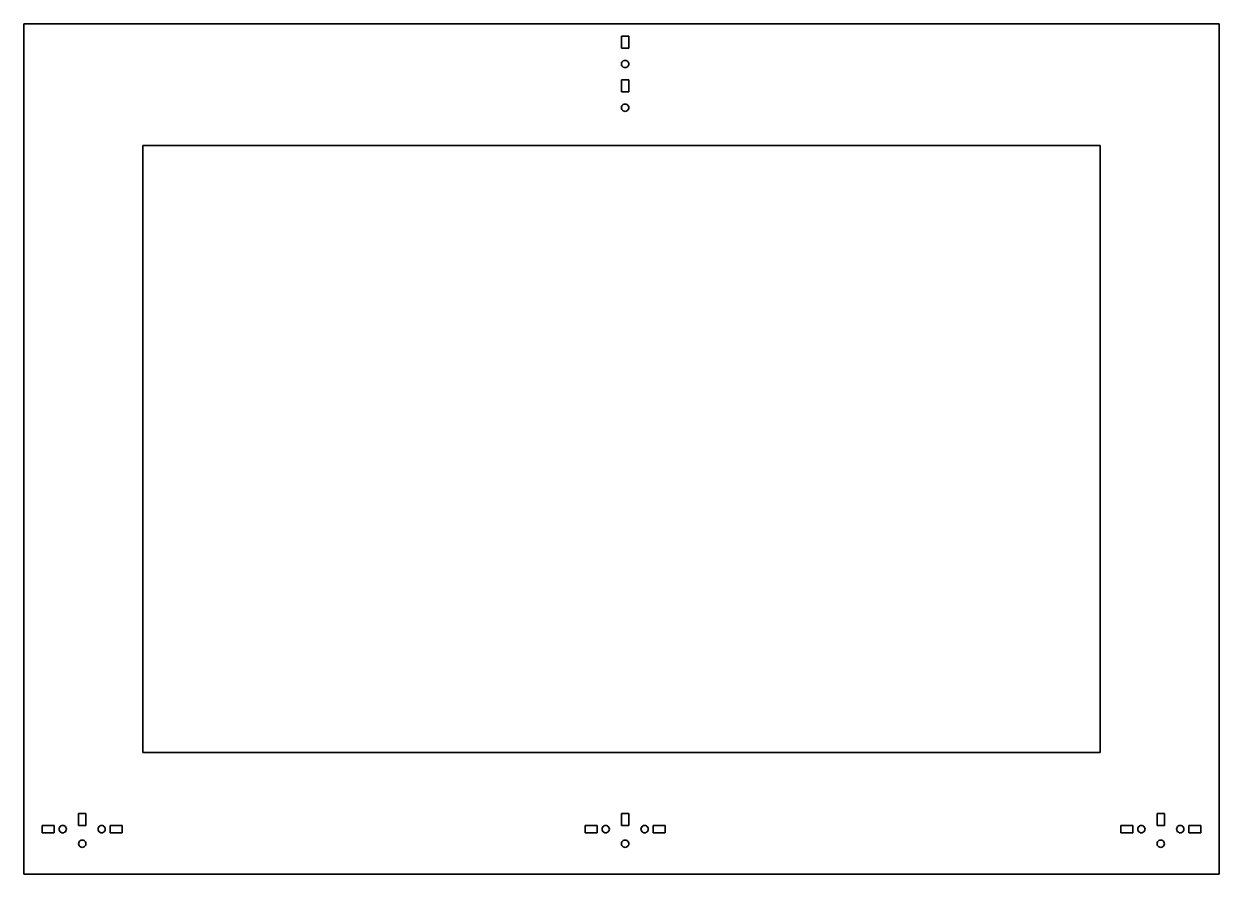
# Model space of a CAD drawing. Header units: inches. Extents: x 204 to 696, y 25 to 375.
import ezdxf

# ---------------------------------------------------------------- set-up
doc = ezdxf.new("R2010")
doc.units = ezdxf.units.IN
doc.header["$MEASUREMENT"] = 0
doc.layers.add('Laag 1', color=7, linetype='Continuous')

# ---------------------------------------------------------------- blocks, each defined once
blk = doc.blocks.new('block 3')
at = {"layer": 'Laag 1', "color": 5, "lineweight": 35, "true_color": 0x0000ff}
for points in [[(695.97, 374.85), (203.97, 374.85)], [(203.97, 374.85), (203.97, 24.85)], [(695.97, 24.85), (695.97, 374.85)], [(449.97, 364.85), (449.97, 369.85)], [(449.97, 369.85), (452.97, 369.85)], [(452.97, 369.85), (452.97, 364.85)], [(452.97, 364.85), (449.97, 364.85)], [(450.17, 359.1), (450.41, 359.41)], [(450.41, 359.41), (450.72, 359.65)], [(450.72, 359.65), (451.08, 359.8)], [(451.08, 359.8), (451.47, 359.85)], [(451.47, 359.85), (451.86, 359.8)], [(451.86, 359.8), (452.22, 359.65)], [(452.22, 359.65), (452.53, 359.41)], [(452.53, 359.41), (452.77, 359.1)], [(449.97, 358.35), (450.02, 358.74)], [(450.02, 357.96), (449.97, 358.35)], [(450.02, 358.74), (450.17, 359.1)], [(450.17, 357.6), (450.02, 357.96)], [(450.41, 357.29), (450.17, 357.6)], [(450.72, 357.05), (450.41, 357.29)], [(451.08, 356.9), (450.72, 357.05)], [(451.47, 356.85), (451.08, 356.9)], [(451.86, 356.9), (451.47, 356.85)], [(452.22, 357.05), (451.86, 356.9)], [(452.53, 357.29), (452.22, 357.05)], [(452.77, 357.6), (452.53, 357.29)], [(452.77, 359.1), (452.92, 358.74)], [(452.92, 357.96), (452.77, 357.6)], [(452.92, 358.74), (452.97, 358.35)], [(452.97, 358.35), (452.92, 357.96)], [(449.97, 351.85), (452.97, 351.85)], [(449.97, 346.85), (449.97, 351.85)], [(452.97, 351.85), (452.97, 346.85)], [(452.97, 346.85), (449.97, 346.85)], [(449.97, 340.35), (450.02, 340.74)], [(450.02, 339.96), (449.97, 340.35)], [(450.02, 340.74), (450.17, 341.1)], [(450.17, 339.6), (450.02, 339.96)], [(450.17, 341.1), (450.41, 341.41)], [(450.41, 339.29), (450.17, 339.6)], [(450.41, 341.41), (450.72, 341.65)], [(450.72, 341.65), (451.08, 341.8)], [(451.08, 341.8), (451.47, 341.85)], [(451.47, 341.85), (451.86, 341.8)], [(451.86, 341.8), (452.22, 341.65)], [(452.22, 341.65), (452.53, 341.41)], [(452.53, 341.41), (452.77, 341.1)], [(452.77, 339.6), (452.53, 339.29)], [(452.77, 341.1), (452.92, 340.74)], [(452.92, 339.96), (452.77, 339.6)], [(452.92, 340.74), (452.97, 340.35)], [(452.97, 340.35), (452.92, 339.96)], [(450.72, 339.05), (450.41, 339.29)], [(451.08, 338.9), (450.72, 339.05)], [(451.47, 338.85), (451.08, 338.9)], [(451.86, 338.9), (451.47, 338.85)], [(452.22, 339.05), (451.86, 338.9)], [(452.53, 339.29), (452.22, 339.05)], [(252.97, 74.85), (252.97, 324.85)], [(252.97, 324.85), (646.97, 324.85)], [(646.97, 324.85), (646.97, 74.85)], [(646.97, 74.85), (252.97, 74.85)], [(226.47, 44.85), (226.47, 49.85)], [(226.47, 49.85), (229.47, 49.85)], [(229.47, 49.85), (229.47, 44.85)], [(449.97, 44.85), (449.97, 49.85)], [(449.97, 49.85), (452.97, 49.85)], [(452.97, 49.85), (452.97, 44.85)], [(670.47, 44.85), (670.47, 49.85)], [(670.47, 49.85), (673.47, 49.85)], [(673.47, 49.85), (673.47, 44.85)], [(211.47, 41.85), (211.47, 44.85)], [(211.47, 44.85), (216.47, 44.85)], [(216.47, 44.85), (216.47, 41.85)], [(218.67, 44.1), (218.91, 44.41)], [(218.91, 44.41), (219.22, 44.65)], [(219.22, 44.65), (219.58, 44.8)], [(219.58, 44.8), (219.97, 44.85)], [(219.97, 44.85), (220.36, 44.8)], [(220.36, 44.8), (220.72, 44.65)], [(220.72, 44.65), (221.03, 44.41)], [(221.03, 44.41), (221.27, 44.1)], [(229.47, 44.85), (226.47, 44.85)], [(234.67, 44.1), (234.91, 44.41)], [(234.91, 44.41), (235.22, 44.65)], [(235.22, 44.65), (235.58, 44.8)], [(235.58, 44.8), (235.97, 44.85)], [(235.97, 44.85), (236.36, 44.8)], [(236.36, 44.8), (236.72, 44.65)], [(236.72, 44.65), (237.03, 44.41)], [(237.03, 44.41), (237.27, 44.1)], [(239.47, 41.85), (239.47, 44.85)], [(239.47, 44.85), (244.47, 44.85)], [(244.47, 44.85), (244.47, 41.85)], [(434.97, 41.85), (434.97, 44.85)], [(434.97, 44.85), (439.97, 44.85)], [(439.97, 44.85), (439.97, 41.85)], [(442.17, 44.1), (442.41, 44.41)], [(442.41, 44.41), (442.72, 44.65)], [(442.72, 44.65), (443.08, 44.8)], [(443.08, 44.8), (443.47, 44.85)], [(443.47, 44.85), (443.86, 44.8)], [(443.86, 44.8), (444.22, 44.65)], [(444.22, 44.65), (444.53, 44.41)], [(444.53, 44.41), (444.77, 44.1)], [(452.97, 44.85), (449.97, 44.85)], [(458.17, 44.1), (458.41, 44.41)], [(458.41, 44.41), (458.72, 44.65)], [(458.72, 44.65), (459.08, 44.8)], [(459.08, 44.8), (459.47, 44.85)], [(459.47, 44.85), (459.86, 44.8)], [(459.86, 44.8), (460.22, 44.65)], [(460.22, 44.65), (460.53, 44.41)], [(460.53, 44.41), (460.77, 44.1)], [(462.97, 41.85), (462.97, 44.85)], [(462.97, 44.85), (467.97, 44.85)], [(467.97, 44.85), (467.97, 41.85)], [(655.47, 41.85), (655.47, 44.85)], [(655.47, 44.85), (660.47, 44.85)], [(660.47, 44.85), (660.47, 41.85)], [(662.67, 44.1), (662.91, 44.41)], [(662.91, 44.41), (663.22, 44.65)], [(663.22, 44.65), (663.58, 44.8)], [(663.58, 44.8), (663.97, 44.85)], [(663.97, 44.85), (664.36, 44.8)], [(664.36, 44.8), (664.72, 44.65)], [(664.72, 44.65), (665.03, 44.41)], [(665.03, 44.41), (665.27, 44.1)], [(673.47, 44.85), (670.47, 44.85)], [(678.67, 44.1), (678.91, 44.41)], [(678.91, 44.41), (679.22, 44.65)], [(679.22, 44.65), (679.58, 44.8)], [(679.58, 44.8), (679.97, 44.85)], [(679.97, 44.85), (680.36, 44.8)], [(680.36, 44.8), (680.72, 44.65)], [(680.72, 44.65), (681.03, 44.41)], [(681.03, 44.41), (681.27, 44.1)], [(683.47, 41.85), (683.47, 44.85)], [(683.47, 44.85), (688.47, 44.85)], [(688.47, 44.85), (688.47, 41.85)], [(216.47, 41.85), (211.47, 41.85)], [(218.47, 43.35), (218.52, 43.74)], [(218.52, 42.96), (218.47, 43.35)], [(218.52, 43.74), (218.67, 44.1)], [(218.67, 42.6), (218.52, 42.96)], [(218.91, 42.29), (218.67, 42.6)], [(219.22, 42.05), (218.91, 42.29)], [(219.58, 41.9), (219.22, 42.05)], [(219.97, 41.85), (219.58, 41.9)], [(220.36, 41.9), (219.97, 41.85)], [(220.72, 42.05), (220.36, 41.9)], [(221.03, 42.29), (220.72, 42.05)], [(221.27, 42.6), (221.03, 42.29)], [(221.27, 44.1), (221.42, 43.74)], [(221.42, 42.96), (221.27, 42.6)], [(221.42, 43.74), (221.47, 43.35)], [(221.47, 43.35), (221.42, 42.96)], [(234.47, 43.35), (234.52, 43.74)], [(234.52, 42.96), (234.47, 43.35)], [(234.52, 43.74), (234.67, 44.1)], [(234.67, 42.6), (234.52, 42.96)], [(234.91, 42.29), (234.67, 42.6)], [(235.22, 42.05), (234.91, 42.29)], [(235.58, 41.9), (235.22, 42.05)], [(235.97, 41.85), (235.58, 41.9)], [(236.36, 41.9), (235.97, 41.85)], [(236.72, 42.05), (236.36, 41.9)], [(237.03, 42.29), (236.72, 42.05)], [(237.27, 42.6), (237.03, 42.29)], [(237.27, 44.1), (237.42, 43.74)], [(237.42, 42.96), (237.27, 42.6)], [(237.42, 43.74), (237.47, 43.35)], [(237.47, 43.35), (237.42, 42.96)], [(244.47, 41.85), (239.47, 41.85)], [(439.97, 41.85), (434.97, 41.85)], [(441.97, 43.35), (442.02, 43.74)], [(442.02, 42.96), (441.97, 43.35)], [(442.02, 43.74), (442.17, 44.1)], [(442.17, 42.6), (442.02, 42.96)], [(442.41, 42.29), (442.17, 42.6)], [(442.72, 42.05), (442.41, 42.29)], [(443.08, 41.9), (442.72, 42.05)], [(443.47, 41.85), (443.08, 41.9)], [(443.86, 41.9), (443.47, 41.85)], [(444.22, 42.05), (443.86, 41.9)], [(444.53, 42.29), (444.22, 42.05)], [(444.77, 42.6), (444.53, 42.29)], [(444.77, 44.1), (444.92, 43.74)], [(444.92, 42.96), (444.77, 42.6)], [(444.92, 43.74), (444.97, 43.35)], [(444.97, 43.35), (444.92, 42.96)], [(457.97, 43.35), (458.02, 43.74)], [(458.02, 42.96), (457.97, 43.35)], [(458.02, 43.74), (458.17, 44.1)], [(458.17, 42.6), (458.02, 42.96)], [(458.41, 42.29), (458.17, 42.6)], [(458.72, 42.05), (458.41, 42.29)], [(459.08, 41.9), (458.72, 42.05)], [(459.47, 41.85), (459.08, 41.9)], [(459.86, 41.9), (459.47, 41.85)], [(460.22, 42.05), (459.86, 41.9)], [(460.53, 42.29), (460.22, 42.05)], [(460.77, 42.6), (460.53, 42.29)], [(460.77, 44.1), (460.92, 43.74)], [(460.92, 42.96), (460.77, 42.6)], [(460.92, 43.74), (460.97, 43.35)], [(460.97, 43.35), (460.92, 42.96)], [(467.97, 41.85), (462.97, 41.85)], [(660.47, 41.85), (655.47, 41.85)], [(662.47, 43.35), (662.52, 43.74)], [(662.52, 42.96), (662.47, 43.35)], [(662.52, 43.74), (662.67, 44.1)], [(662.67, 42.6), (662.52, 42.96)], [(662.91, 42.29), (662.67, 42.6)], [(663.22, 42.05), (662.91, 42.29)], [(663.58, 41.9), (663.22, 42.05)], [(663.97, 41.85), (663.58, 41.9)], [(664.36, 41.9), (663.97, 41.85)], [(664.72, 42.05), (664.36, 41.9)], [(665.03, 42.29), (664.72, 42.05)], [(665.27, 42.6), (665.03, 42.29)], [(665.27, 44.1), (665.42, 43.74)], [(665.42, 42.96), (665.27, 42.6)], [(665.42, 43.74), (665.47, 43.35)], [(665.47, 43.35), (665.42, 42.96)], [(678.47, 43.35), (678.52, 43.74)], [(678.52, 42.96), (678.47, 43.35)], [(678.52, 43.74), (678.67, 44.1)], [(678.67, 42.6), (678.52, 42.96)], [(678.91, 42.29), (678.67, 42.6)], [(679.22, 42.05), (678.91, 42.29)], [(679.58, 41.9), (679.22, 42.05)], [(679.97, 41.85), (679.58, 41.9)], [(680.36, 41.9), (679.97, 41.85)], [(680.72, 42.05), (680.36, 41.9)], [(681.03, 42.29), (680.72, 42.05)], [(681.27, 42.6), (681.03, 42.29)], [(681.27, 44.1), (681.42, 43.74)], [(681.42, 42.96), (681.27, 42.6)], [(681.42, 43.74), (681.47, 43.35)], [(681.47, 43.35), (681.42, 42.96)], [(688.47, 41.85), (683.47, 41.85)], [(226.47, 37.35), (226.52, 37.74)], [(226.52, 36.96), (226.47, 37.35)], [(226.52, 37.74), (226.67, 38.1)], [(226.67, 36.6), (226.52, 36.96)], [(226.67, 38.1), (226.91, 38.41)], [(226.91, 36.29), (226.67, 36.6)], [(226.91, 38.41), (227.22, 38.65)], [(227.22, 36.05), (226.91, 36.29)], [(227.22, 38.65), (227.58, 38.8)], [(227.58, 35.9), (227.22, 36.05)], [(227.58, 38.8), (227.97, 38.85)], [(227.97, 35.85), (227.58, 35.9)], [(227.97, 38.85), (228.36, 38.8)], [(228.36, 35.9), (227.97, 35.85)], [(228.36, 38.8), (228.72, 38.65)], [(228.72, 36.05), (228.36, 35.9)], [(228.72, 38.65), (229.03, 38.41)], [(229.03, 36.29), (228.72, 36.05)], [(229.03, 38.41), (229.27, 38.1)], [(229.27, 36.6), (229.03, 36.29)], [(229.27, 38.1), (229.42, 37.74)], [(229.42, 36.96), (229.27, 36.6)], [(229.42, 37.74), (229.47, 37.35)], [(229.47, 37.35), (229.42, 36.96)], [(449.97, 37.35), (450.02, 37.74)], [(450.02, 36.96), (449.97, 37.35)], [(450.02, 37.74), (450.17, 38.1)], [(450.17, 36.6), (450.02, 36.96)], [(450.17, 38.1), (450.41, 38.41)], [(450.41, 36.29), (450.17, 36.6)], [(450.41, 38.41), (450.72, 38.65)], [(450.72, 36.05), (450.41, 36.29)], [(450.72, 38.65), (451.08, 38.8)], [(451.08, 35.9), (450.72, 36.05)], [(451.08, 38.8), (451.47, 38.85)], [(451.47, 35.85), (451.08, 35.9)], [(451.47, 38.85), (451.86, 38.8)], [(451.86, 35.9), (451.47, 35.85)], [(451.86, 38.8), (452.22, 38.65)], [(452.22, 36.05), (451.86, 35.9)], [(452.22, 38.65), (452.53, 38.41)], [(452.53, 36.29), (452.22, 36.05)], [(452.53, 38.41), (452.77, 38.1)], [(452.77, 36.6), (452.53, 36.29)], [(452.77, 38.1), (452.92, 37.74)], [(452.92, 36.96), (452.77, 36.6)], [(452.92, 37.74), (452.97, 37.35)], [(452.97, 37.35), (452.92, 36.96)], [(670.47, 37.35), (670.52, 37.74)], [(670.52, 36.96), (670.47, 37.35)], [(670.52, 37.74), (670.67, 38.1)], [(670.67, 36.6), (670.52, 36.96)], [(670.67, 38.1), (670.91, 38.41)], [(670.91, 36.29), (670.67, 36.6)], [(670.91, 38.41), (671.22, 38.65)], [(671.22, 36.05), (670.91, 36.29)], [(671.22, 38.65), (671.58, 38.8)], [(671.58, 35.9), (671.22, 36.05)], [(671.58, 38.8), (671.97, 38.85)], [(671.97, 35.85), (671.58, 35.9)], [(671.97, 38.85), (672.36, 38.8)], [(672.36, 35.9), (671.97, 35.85)], [(672.36, 38.8), (672.72, 38.65)], [(672.72, 36.05), (672.36, 35.9)], [(672.72, 38.65), (673.03, 38.41)], [(673.03, 36.29), (672.72, 36.05)], [(673.03, 38.41), (673.27, 38.1)], [(673.27, 36.6), (673.03, 36.29)], [(673.27, 38.1), (673.42, 37.74)], [(673.42, 36.96), (673.27, 36.6)], [(673.42, 37.74), (673.47, 37.35)], [(673.47, 37.35), (673.42, 36.96)], [(203.97, 24.85), (695.97, 24.85)]]:
    blk.add_lwpolyline(points, dxfattribs=at)

msp = doc.modelspace()

# ---------------------------------------------------------------- block references
at = {"layer": 'Laag 1'}
msp.add_blockref('block 3', (0, 0), dxfattribs=at)

doc.saveas('drawing.dxf')
